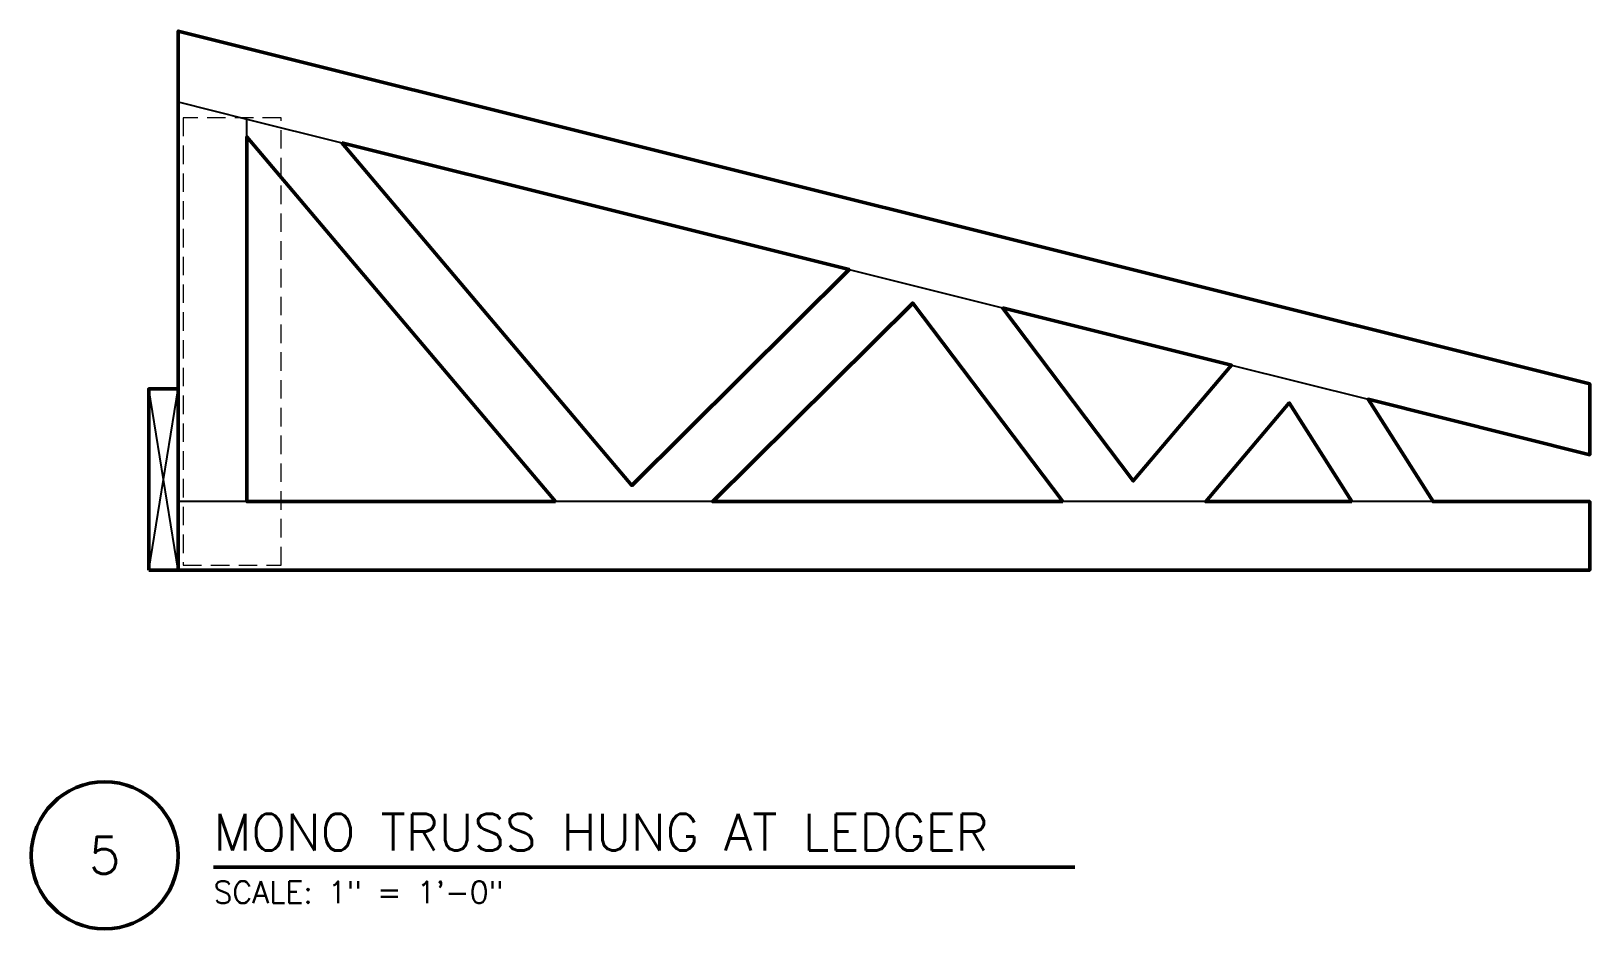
# Model space of a CAD drawing. Header units: inches. Extents: x -7.5 to 72, y -18.3 to 27.5.
import ezdxf
from ezdxf.enums import TextEntityAlignment as Align

# ---------------------------------------------------------------- set-up
doc = ezdxf.new("R2010")
doc.units = ezdxf.units.IN
doc.header["$MEASUREMENT"] = 0
doc.linetypes.add('DASHED', pattern=[1.417323, 0.944882, -0.472441])
for name, color, linetype, lineweight in [('S-ANNO-TTLB', 7, 'CONTINUOUS', 50), ('S-DETL-BYND', 7, 'CONTINUOUS', 25), ('S-DETL-CUT', 7, 'CONTINUOUS', 50), ('S-DETL-HIDN', 7, 'DASHED', 18)]:
    doc.layers.add(name, color=color, linetype=linetype, lineweight=lineweight)
doc.styles.add('KERF', font='romans.shx')

msp = doc.modelspace()

# ---------------------------------------------------------------- linework, layer by layer
at = {"layer": 'S-ANNO-TTLB', "lineweight": 50}
msp.add_lwpolyline([(-7.5, -14.55, 1), (0, -14.55, 1)], format="xyb", close=True, dxfattribs=at)
msp.add_lwpolyline([(1.8, -15.15), (45.728571, -15.15)], dxfattribs=at)
at = {"layer": 'S-DETL-BYND', "lineweight": 25}
for points in [[(0, 23.892283), (3.5, 23.017283), (8.34229, 21.80671)], [(3.5, 22.111561), (3.5, 23.017283)], [(34.219555, 15.337394), (42.039171, 13.38249)], [(53.715321, 10.463452), (60.692166, 8.719241)], [(-1.5, 0), (0, 9.25)], [(0, 0), (-1.5, 9.25)], [(3.5, 3.5), (0, 3.5)], [(27.263888, 3.5), (19.244652, 3.5)], [(52.407321, 3.5), (45.118438, 3.5)], [(64.004945, 3.5), (59.859439, 3.5)]]:
    msp.add_lwpolyline(points, dxfattribs=at)
at = {"layer": 'S-DETL-CUT', "lineweight": 50}
msp.add_lwpolyline([(0, 0), (72, 0), (72, 3.5), (64.004945, 3.5), (60.692166, 8.719241), (72, 5.892283), (72, 9.5), (0, 27.5), (0, 23.892283), (0, 9.25)], dxfattribs=at)
for points in [[(19.244652, 3.5), (3.5, 3.5), (3.5, 22.111561)], [(8.34229, 21.80671), (34.219555, 15.337394), (23.129299, 4.327168)], [(45.118438, 3.5), (27.263888, 3.5), (37.466488, 13.628976)], [(42.039171, 13.38249), (53.715321, 10.463452), (48.711256, 4.550573)], [(-1.5, 0), (0, 0), (0, 9.25), (-1.5, 9.25)], [(59.859439, 3.5), (52.407321, 3.5), (56.665674, 8.531737)]]:
    msp.add_lwpolyline(points, close=True, dxfattribs=at)
at = {"layer": 'S-DETL-HIDN', "linetype": 'DASHED', "lineweight": 18}
msp.add_lwpolyline([(0.25, 0.25), (5.25, 0.25), (5.25, 23.079783), (0.25, 23.079783)], close=True, dxfattribs=at)

# ---------------------------------------------------------------- texts
at = {"layer": 'S-ANNO-TTLB', "lineweight": 50, "style": 'KERF'}
msp.add_text('MONO TRUSS HUNG AT LEDGER', height=1.875, dxfattribs=at).set_placement((1.8, -14.31))
msp.add_text('5', height=1.875, dxfattribs=at).set_placement((-3.75, -14.55), align=Align.MIDDLE_CENTER)
at = {"layer": 'S-ANNO-TTLB', "lineweight": 18, "style": 'KERF'}
msp.add_text('SCALE: 1" = 1\'-0"', height=1.125, dxfattribs=at).set_placement((1.8, -16.995))

doc.saveas('drawing.dxf')
